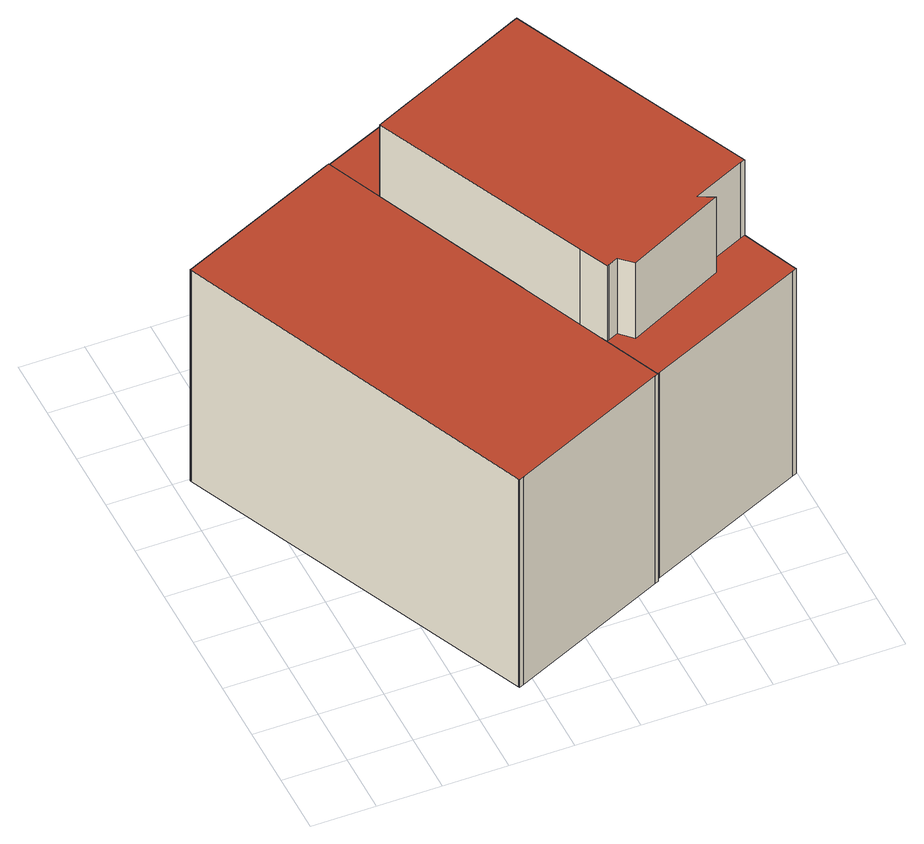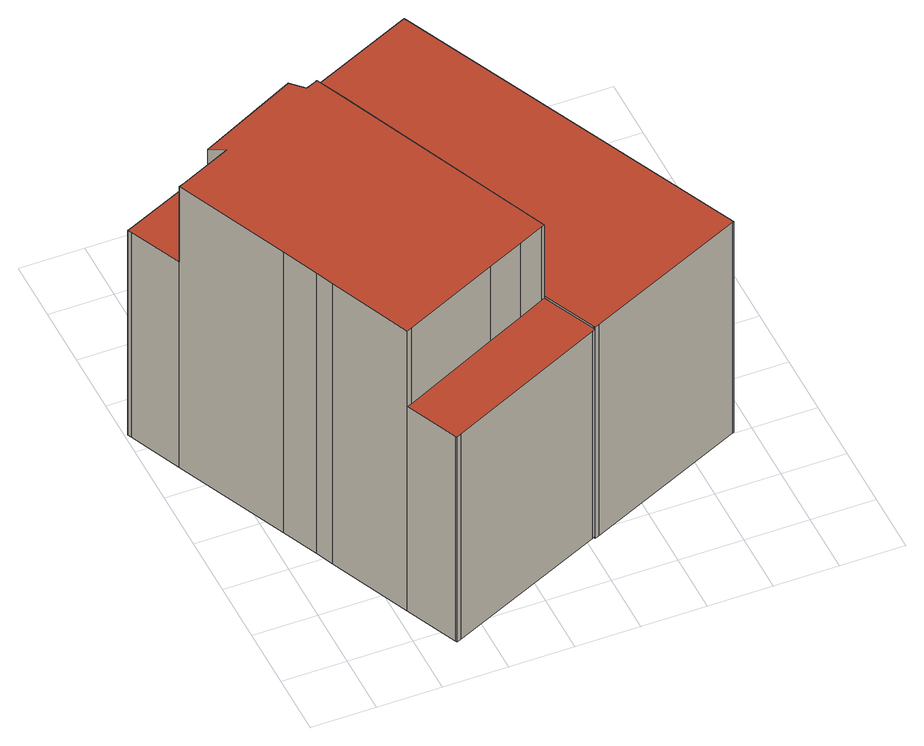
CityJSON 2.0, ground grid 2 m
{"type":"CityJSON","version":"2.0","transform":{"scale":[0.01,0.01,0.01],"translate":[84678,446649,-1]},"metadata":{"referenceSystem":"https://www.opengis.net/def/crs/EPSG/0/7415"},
"CityObjects":{
"building1":{"type":"Building","attributes":{"dak_type":"horizontal","data_area":66.72,"data_coverage":0.953,"geconstateerd":false,"gid":17146233,"h_dak_50p":7.5,"h_dak_70p":7.52,"h_dak_max":7.74,"h_dak_min":7.29,"h_maaiveld":-0.531,"kas_warenhuis":false,"lod11_replace":false,"ondergronds_type":"above ground","oorspronkelijkbouwjaar":2000,"pw_actueel":"yes","pw_bron":"ahn3","reconstructie_methode":"tudelft3d-geoflow","reconstruction_skipped":false,"rmse_lod12":0.0522,"rmse_lod13":0.0542,"rmse_lod22":0.0252,"rn":1,"status":"Pand in gebruik","t_run":69.8,"val3dity_codes_lod12":"[]","val3dity_codes_lod13":"[]","val3dity_codes_lod22":"[]"},"children":["building1-1"]},
"building1-1":{"type":"BuildingPart","parents":["building1"],"geometry":[{"type":"Solid","lod":"2.2","boundaries":[[[[0,1,2,3,4,5,6,7,8,9,10,11]],[[12,6,5,13]],[[14,8,7,15]],[[16,9,8,14]],[[17,3,2,18]],[[19,4,3,17]],[[13,5,4,19]],[[20,1,0,21]],[[15,7,6,12]],[[22,11,10,23]],[[21,0,11,22]],[[23,10,9,16]],[[18,2,1,20]],[[19,17,18,20,21,22,23,16,14,15,12,13]]]],"semantics":{"surfaces":[{"type":"GroundSurface"},{"type":"WallSurface","on_footprint_edge":true},{"type":"RoofSurface"}],"values":[[0,1,1,1,1,1,1,1,1,1,1,1,1,2]]}}]},
"building2":{"type":"Building","attributes":{"dak_type":"multiple horizontal","data_area":66.18,"data_coverage":0.946,"geconstateerd":false,"gid":14669436,"h_dak_50p":10.3,"h_dak_70p":10.33,"h_dak_max":11.07,"h_dak_min":7.29,"h_maaiveld":-0.443,"kas_warenhuis":false,"lod11_replace":false,"ondergronds_type":"above ground","oorspronkelijkbouwjaar":2000,"pw_actueel":"yes","pw_bron":"ahn3","reconstructie_methode":"tudelft3d-geoflow","reconstruction_skipped":false,"rmse_lod12":1.37,"rmse_lod13":2.53,"rmse_lod22":0.202,"rn":1,"status":"Pand in gebruik","t_run":75.89,"val3dity_codes_lod12":"[]","val3dity_codes_lod13":"[]","val3dity_codes_lod22":"[]"},"children":["building2-1"]},
"building2-1":{"type":"BuildingPart","parents":["building2"],"geometry":[{"type":"Solid","lod":"2.2","boundaries":[[[[24,25,26,27,28,29,30,31,32,33,34,35,36,37,38,39,40,41,42,43,44]],[[45,30,29,46]],[[47,48,49,50]],[[51,36,35,52,53]],[[48,44,43,54]],[[55,56,27,26,57]],[[58,59,56,55]],[[60,42,41,61]],[[62,31,30,45]],[[46,29,28,63]],[[64,38,37,65]],[[66,39,38,64]],[[63,28,27,56]],[[50,49,67,68]],[[69,40,39,66]],[[61,41,40,69]],[[70,32,31,62]],[[71,24,44,48,47]],[[72,33,32,70]],[[52,35,34,73]],[[54,43,42,60]],[[74,75,65,76]],[[53,52,77,78]],[[76,65,37,36,51]],[[73,34,33,72]],[[79,80,81,82]],[[82,81,59,58]],[[83,84,75,74]],[[85,86,87,88]],[[88,87,80,79]],[[89,25,24,71]],[[68,67,84,83]],[[57,26,25,89]],[[78,77,86,85]],[[60,61,69,66,64,65,75,84,67,49,48,54]],[[62,45,46,63,56,59,81,80,87,86,77,52,73,72,70]],[[47,50,68,83,74,76,51,53,78,85,88,79,82,58,55,57,89,71]]]],"semantics":{"surfaces":[{"type":"GroundSurface"},{"type":"WallSurface","on_footprint_edge":true},{"type":"WallSurface","on_footprint_edge":false},{"type":"RoofSurface"}],"values":[[0,1,2,1,1,1,2,1,1,1,1,1,1,2,1,1,1,1,1,1,1,2,2,1,1,2,2,2,2,2,1,2,1,2,3,3,3]]}}]}
},
"vertices":[
[576,1421,47],[1071,314,47],[1075,305,47],[1065,301,47],[569,79,47],[554,73,47],[553,76,47],[54,1191,47],[53,1195,47],[56,1196,47],[560,1421,47],[573,1427,47],[553,76,843],[554,73,843],[53,1195,857],[54,1191,857],[56,1196,857],[1065,301,843],[1075,305,843],[569,79,843],[1071,314,843],[576,1421,857],[573,1427,857],[560,1421,857],
[1283,1236,56],[1307,1180,56],[1358,1066,56],[1516,713,56],[1589,548,56],[1594,537,56],[1581,531,56],[1080,308,56],[1075,305,56],[1072,312,56],[1018,431,56],[997,479,56],[956,570,56],[651,1254,56],[578,1416,56],[573,1427,56],[583,1432,56],[1080,1654,56],[1093,1660,56],[1097,1653,56],[1169,1490,56],[1581,531,842],[1594,537,842],[1169,1490,1129],[1169,1490,840],[1155,1484,840],[1155,1484,1129],[956,570,1135],[997,479,846],[997,479,1135],[1097,1653,842],[1516,713,1135],[1516,713,846],[1358,1066,1133],[1502,707,1135],[1502,707,846],[1093,1660,842],[1080,1654,843],[1080,308,842],[1589,548,842],[578,1416,851],[651,1254,848],[573,1427,851],[855,1347,845],[855,1347,1129],[583,1432,851],[1075,305,842],[1283,1236,1131],[1072,312,842],[1018,431,845],[660,1258,1129],[660,1258,848],[651,1254,1129],[1003,482,846],[1003,482,1135],[1385,609,1136],[1385,609,845],[1337,632,846],[1337,632,1135],[741,1295,1129],[741,1295,847],[1035,496,1135],[1035,496,846],[1074,458,845],[1074,458,1136],[1307,1180,1132]
]}
